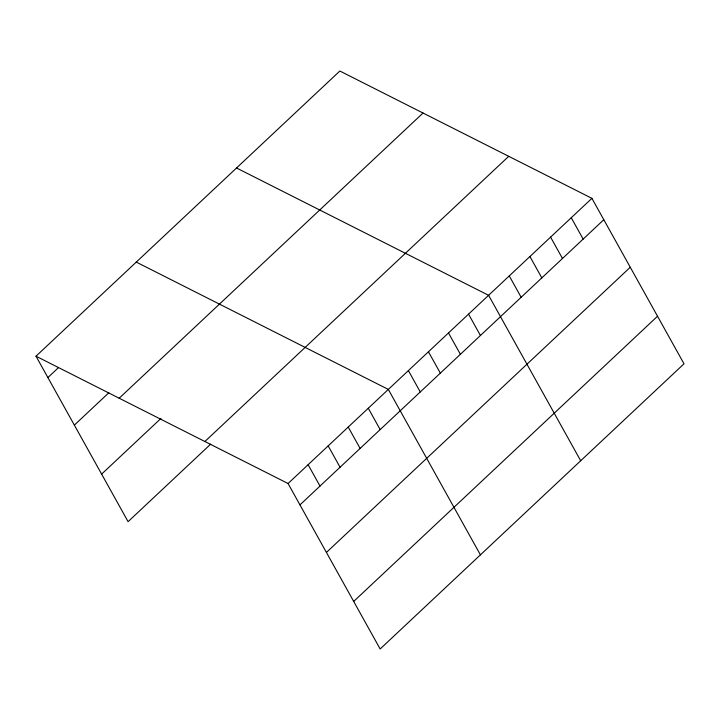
<?xml version="1.0" encoding="UTF-8"?>
<svg xmlns="http://www.w3.org/2000/svg" width="720" height="720" viewBox="0 0 720 720"><rect width="100%" height="100%" fill="white"/><g stroke="black" fill="none" stroke-linecap="round" stroke-linejoin="round"><path stroke-width="1.08" d="M36 356.202L339.849 71.019L591.912 198.342L684 363.798L380.151 648.981L288.063 483.525L36 356.202L128.088 521.658L210.708 444.114M47.889 377.568L58.32 367.785M74.358 425.115L108.846 392.742M119.178 398.223L423.027 113.031M101.628 474.111L160.983 418.392M204.885 441.513L508.725 156.321M288.063 483.525L591.912 198.342M299.952 504.891L603.801 219.708M326.421 552.438L630.27 267.255M353.682 601.434L657.531 316.242M236.538 167.985L488.601 295.308L580.689 460.755M136.269 262.098L388.332 389.421L480.42 554.868M571.248 217.737L583.137 239.094M550.584 237.123L562.473 258.489M529.929 256.518L541.818 277.884M509.265 275.913L521.154 297.279M468.549 314.127L480.438 335.493M448.497 332.946L460.386 354.312M428.436 351.774L440.334 373.131M408.384 370.593L420.273 391.959M368.28 408.24L380.169 429.606M348.228 427.059L360.117 448.425M328.167 445.887L340.065 467.244M308.115 464.706L320.004 486.072"/></g></svg>
